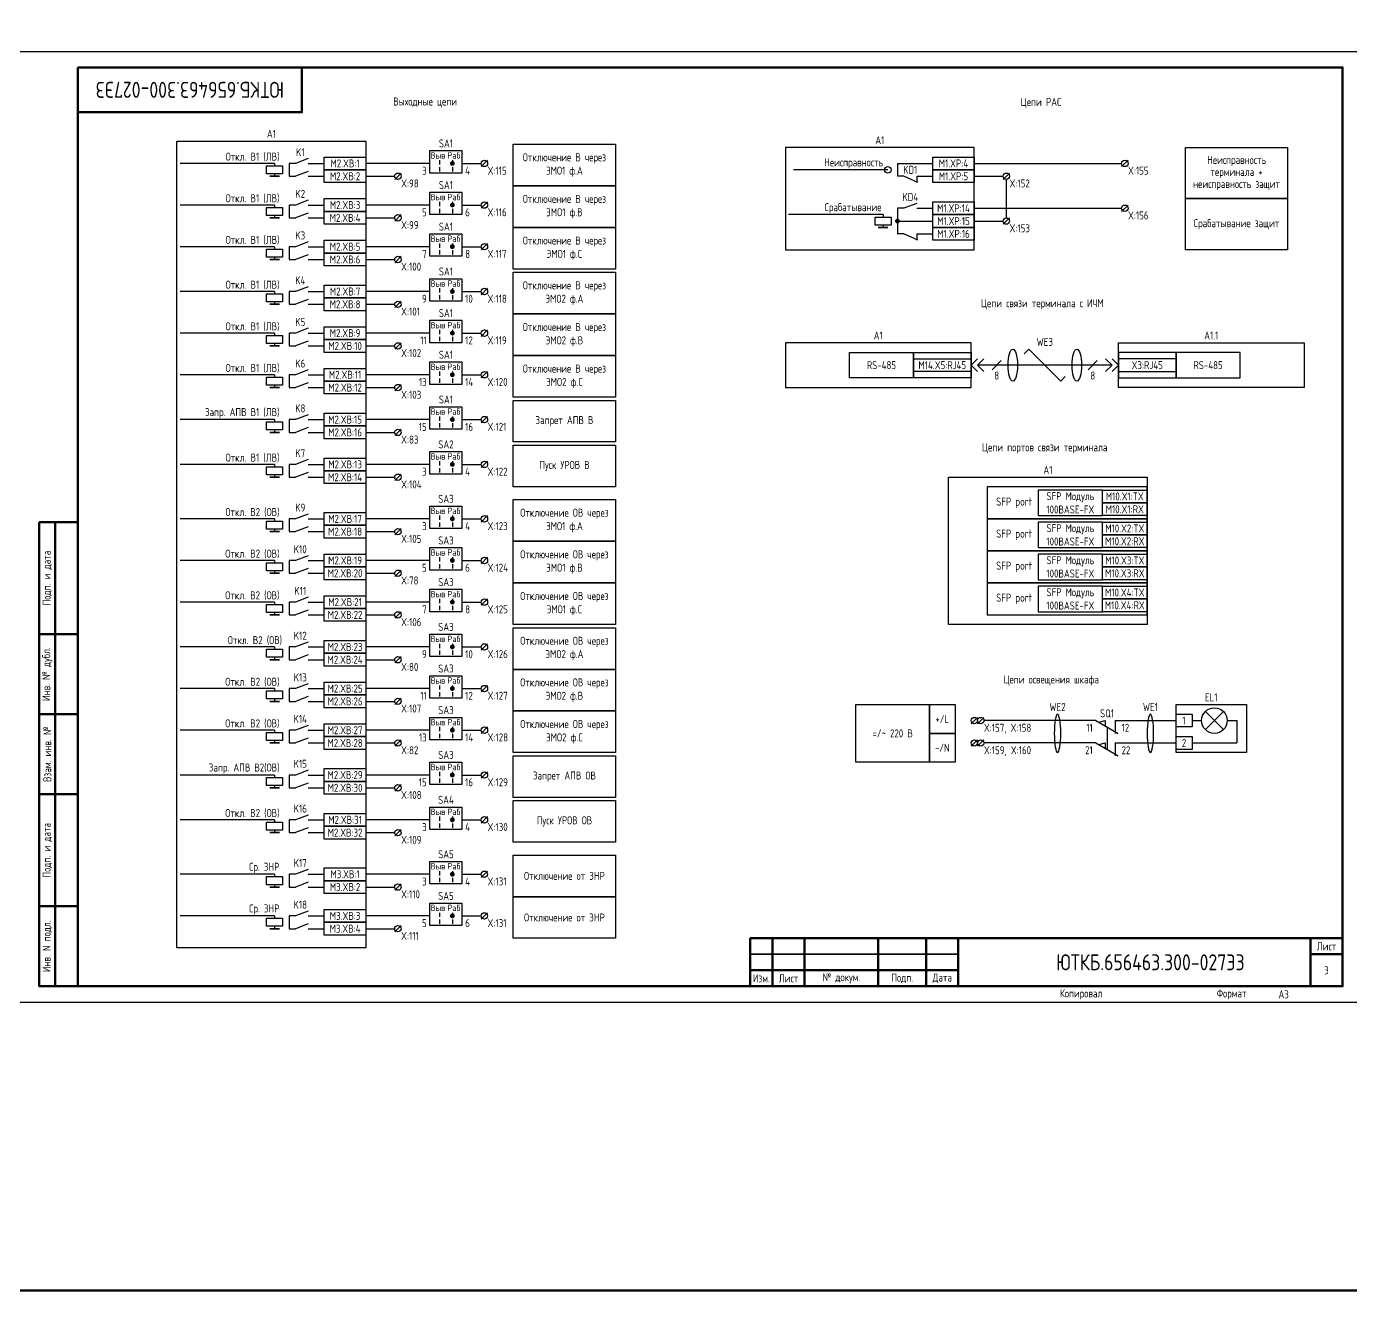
# Model space of a CAD drawing. Header units: millimetres. Extents: x -1117 to 5358, y -90 to 1610.
# Drawn here: x 844 to 1257.5, y -90 to 304.8 of the extents above; entities that cross this region are included whole.
import ezdxf

# ---------------------------------------------------------------- set-up
doc = ezdxf.new("R2010")
doc.units = ezdxf.units.MM
doc.styles.add('Gost_type_A', font='GOST_A.TTF')

# ---------------------------------------------------------------- blocks, each defined once
blk = doc.blocks.new('Штамп угловой верхний')
at = {"lineweight": 50}
blk.add_lwpolyline([(0, 0), (70, 0), (70, -14), (0, -14)], close=True, dxfattribs=at)
blk = doc.blocks.new('Формат_А3')
blk.add_lwpolyline([(-420, 297), (0, 297), (0, 0), (-420, 0)], close=True)
at = {"lineweight": 50}
blk.add_lwpolyline([(-400, 292), (-5, 292), (-5, 5), (-400, 5)], close=True, dxfattribs=at)
blk = doc.blocks.new('Штамп левый нижний')
at = {"lineweight": 50}
for points in [[(-12, 145), (-7, 145), (-7, 110), (-12, 110)], [(-7, 145), (0, 145), (0, 110), (-7, 110)], [(-12, 110), (-7, 110), (-7, 85), (-12, 85)], [(-7, 110), (0, 110), (0, 85), (-7, 85)], [(-12, 85), (-7, 85), (-7, 60), (-12, 60)], [(-7, 85), (0, 85), (0, 60), (-7, 60)], [(-12, 60), (-7, 60), (-7, 25), (-12, 25)], [(-7, 60), (0, 60), (0, 25), (-7, 25)], [(-12, 25), (-7, 25), (-7, 0), (-12, 0)], [(-7, 25), (0, 25), (0, 0), (-7, 0)]]:
    blk.add_lwpolyline(points, close=True, dxfattribs=at)
at = {"char_height": 2.5, "attachment_point": 5, "rotation": 90, "style": 'Gost_type_A'}
for s, insert, width in [('Подп. и дата', (-9.5, 127.5), 35), ('Инв. № дубл.', (-9.5, 97.5), 25), ('Взам. инв. №', (-9.5, 72.5), 25), ('Подп. и дата', (-9.5, 42.5), 35), ('Инв. N подл.', (-9.5, 12.5), 25)]:
    blk.add_mtext(s, dxfattribs=dict(at, insert=insert, width=width))
blk = doc.blocks.new('Штамп малый нижний')
at = {"lineweight": 50}
for points in [[(-185, 15), (-178, 15), (-178, 5), (-185, 5)], [(-178, 15), (-168, 15), (-168, 5), (-178, 5)], [(-168, 15), (-145, 15), (-145, 5), (-168, 5)], [(-145, 15), (-130, 15), (-130, 5), (-145, 5)], [(-130, 15), (-120, 15), (-120, 5), (-130, 5)], [(-120, 15), (-10, 15), (-10, 0), (-120, 0)], [(-10, 15), (0, 15), (0, 10), (-10, 10)], [(-10, 10), (0, 10), (0, 0), (-10, 0)], [(-185, 5), (-178, 5), (-178, 0), (-185, 0)], [(-178, 5), (-168, 5), (-168, 0), (-178, 0)], [(-168, 5), (-145, 5), (-145, 0), (-168, 0)], [(-145, 5), (-130, 5), (-130, 0), (-145, 0)], [(-130, 5), (-120, 5), (-120, 0), (-130, 0)]]:
    blk.add_lwpolyline(points, close=True, dxfattribs=at)
for points in [[(-185, 15), (-178, 15), (-178, 10), (-185, 10)], [(-178, 15), (-168, 15), (-168, 10), (-178, 10)], [(-168, 15), (-145, 15), (-145, 10), (-168, 10)], [(-145, 15), (-130, 15), (-130, 10), (-145, 10)], [(-130, 15), (-120, 15), (-120, 10), (-130, 10)], [(-185, 10), (-178, 10), (-178, 5), (-185, 5)], [(-178, 10), (-168, 10), (-168, 5), (-178, 5)], [(-168, 10), (-145, 10), (-145, 5), (-168, 5)], [(-145, 10), (-130, 10), (-130, 5), (-145, 5)], [(-130, 10), (-120, 10), (-120, 5), (-130, 5)]]:
    blk.add_lwpolyline(points, close=True)
at = {"char_height": 2.5, "style": 'Gost_type_A'}
for s, insert, width, attachment_point in [('Лист', (-5, 12.5), 10, 5), ('Изм.', (-181.5, 2.5), 7, 5), ('Лист', (-173, 2.5), 10, 5), ('№ докум.', (-156.5, 2.5), 23, 5), ('Подп.', (-137.5, 2.5), 15, 5), ('Дата', (-125, 2.5), 10, 5), ('Копировал', (-75, -2.53), 13.1202, 6), ('Формат', (-30, -2.53), 13.1202, 6)]:
    blk.add_mtext(s, dxfattribs=dict(at, insert=insert, width=width, attachment_point=attachment_point))
blk = doc.blocks.new('POINT')
at = {"const_width": 0.75}
blk.add_lwpolyline([(-0.375, 0, 1), (0.375, 0, 1)], format="xyb", close=True, dxfattribs=at)
blk = doc.blocks.new('Переключатель_положение')
for p, q in [((2, 1), (2, -0.34)), ((2, -1.14), (2, -2.49))]:
    blk.add_line(p, q)

msp = doc.modelspace()

# ---------------------------------------------------------------- linework, layer by layer
for p, q in [((921.5, 262), (892, 262)), ((921.5, 262), (921.5, 261.25)), ((970, 262), (950, 262)), ((988.01, 263), (986.01, 261)), ((1116.01, 262), (1116.01, 258)), ((1140.01, 262), (1186.01, 262)), ((1188.01, 263), (1186.01, 261)), ((921.5, 258.75), (921.5, 258)), ((950, 258), (959, 258)), ((961.01, 259), (959.01, 257)), ((1113.01, 260), (1083.51, 260)), ((1122.01, 258), (1122.01, 256)), ((1140.01, 258), (1149.01, 258)), ((1151.01, 259), (1149.01, 257)), ((1150.01, 257), (1150.01, 245)), ((921.5, 249), (892, 249)), ((921.5, 249), (921.5, 248.25)), ((970, 249), (950, 249)), ((988.01, 250), (986.01, 248)), ((1188.01, 249), (1186.01, 247)), ((921.5, 245.75), (921.5, 245)), ((950, 245), (959, 245)), ((961.01, 246), (959.01, 244)), ((1111.51, 246), (1082.01, 246)), ((1111.51, 246), (1111.51, 245.25)), ((1140.01, 248), (1186.01, 248)), ((1140.01, 244), (1149.01, 244)), ((1151.01, 245), (1149.01, 243)), ((1111.51, 242.75), (1111.51, 242)), ((1122.01, 240), (1122.01, 238)), ((921.5, 236), (892, 236)), ((921.5, 236), (921.5, 235.25)), ((970, 236), (950, 236)), ((988.01, 237), (986.01, 235)), ((921.5, 232.75), (921.5, 232)), ((950, 232), (959, 232)), ((961.01, 233), (959.01, 231)), ((921.5, 222), (892, 222)), ((921.5, 222), (921.5, 221.25)), ((970, 222), (950, 222)), ((988.01, 223), (986.01, 221)), ((921.5, 218.75), (921.5, 218)), ((950, 218), (959, 218)), ((961.01, 219), (959.01, 217)), ((921.5, 209), (892, 209)), ((921.5, 209), (921.5, 208.25)), ((970, 209), (950, 209)), ((988.01, 210), (986.01, 208)), ((921.5, 205.75), (921.5, 205)), ((950, 205), (959, 205)), ((961.01, 206), (959.01, 204)), ((1155.54, 202.53), (1157.01, 204)), ((1157.01, 204), (1167.01, 194)), ((1139.01, 199), (1141.01, 201)), ((1139.01, 199), (1141.01, 201)), ((1139.01, 199), (1141.01, 197)), ((1139.01, 199), (1141.01, 197)), ((1141.01, 199), (1143.01, 201)), ((1141.01, 199), (1143.01, 201)), ((1183.01, 199), (1141.01, 199)), ((1141.01, 199), (1143.01, 197)), ((1141.01, 199), (1143.01, 197)), ((1148.42, 200.41), (1145.59, 197.59)), ((1178.42, 200.41), (1175.59, 197.59)), ((1183.01, 199), (1181.01, 201)), ((1183.01, 199), (1181.01, 201)), ((1183.01, 199), (1181.01, 197)), ((1183.01, 199), (1181.01, 197)), ((1185.01, 199), (1183.01, 201)), ((1185.01, 199), (1183.01, 201)), ((1185.01, 199), (1183.01, 197)), ((1185.01, 199), (1183.01, 197)), ((921.5, 196), (892, 196)), ((921.5, 196), (921.5, 195.25)), ((970, 196), (950, 196)), ((988.01, 197), (986.01, 195)), ((1167.01, 194), (1168.42, 195.41)), ((921.5, 192.75), (921.5, 192)), ((950, 192), (959, 192)), ((961.01, 193), (959.01, 191)), ((921.5, 182), (892, 182)), ((921.5, 182), (921.5, 181.25)), ((988.01, 183), (986.01, 181)), ((921.5, 178.75), (921.5, 178)), ((961.01, 179), (959.01, 177)), ((921.5, 168), (892, 168)), ((921.5, 168), (921.5, 167.25)), ((970, 168), (950, 168)), ((988.01, 169), (986.01, 167)), ((921.5, 164.75), (921.5, 164)), ((950, 164), (959, 164)), ((961.01, 165), (959.01, 163)), ((921.5, 151), (892, 151)), ((921.5, 151), (921.5, 150.25)), ((970, 151), (950, 151)), ((988.01, 152), (986.01, 150)), ((921.5, 147.75), (921.5, 147)), ((950, 147), (959, 147)), ((961.01, 148), (959.01, 146)), ((921.5, 138), (892, 138)), ((921.5, 138), (921.5, 137.25)), ((970, 138), (950, 138)), ((988.01, 139), (986.01, 137)), ((921.5, 134.75), (921.5, 134)), ((950, 134), (959, 134)), ((961.01, 135), (959.01, 133)), ((921.5, 125), (892, 125)), ((921.5, 125), (921.5, 124.25)), ((970, 125), (950, 125)), ((988.01, 126), (986.01, 124)), ((921.5, 121.75), (921.5, 121)), ((950, 121), (959, 121)), ((961.01, 122), (959.01, 120)), ((988.01, 112), (986.01, 110)), ((921.5, 111), (892, 111)), ((921.5, 111), (921.5, 110.25)), ((921.5, 107.75), (921.5, 107)), ((970, 111), (950, 111)), ((961.01, 108), (959.01, 106)), ((950, 107), (959, 107)), ((921.5, 98), (892, 98)), ((921.5, 98), (921.5, 97.25)), ((970, 98), (950, 98)), ((988.01, 99), (986.01, 97)), ((921.5, 94.75), (921.5, 94)), ((950, 94), (959, 94)), ((961.01, 95), (959.01, 93)), ((1141.01, 89), (1139.01, 87)), ((1143.01, 89), (1141.01, 87)), ((1178, 88), (1143.01, 88)), ((1178, 88), (1184.92, 84)), ((1178.87, 87.5), (1180.87, 88)), ((1180.87, 88), (1180.87, 86.34)), ((1184, 88), (1184, 84)), ((1184, 88), (1203, 88)), ((1208, 88), (1211, 88)), ((1212.17, 90.83), (1217.83, 85.17)), ((1217.83, 90.83), (1212.17, 85.17)), ((1219, 88), (1222, 88)), ((1222, 88), (1222, 81)), ((921.5, 85), (892, 85)), ((921.5, 85), (921.5, 84.25)), ((970, 85), (950, 85)), ((988.01, 86), (986.01, 84)), ((921.5, 81.75), (921.5, 81)), ((950, 81), (959, 81)), ((961.01, 82), (959.01, 80)), ((1141.01, 82), (1139.01, 80)), ((1143.01, 82), (1141.01, 80)), ((1178, 81), (1143.01, 81)), ((1178, 81), (1184.92, 77)), ((1178.87, 80.5), (1180.87, 81)), ((1180.87, 81), (1180.87, 79.34)), ((1184, 81), (1184, 77)), ((1184, 81), (1203, 81)), ((1208, 81), (1222, 81)), ((921.5, 71), (892, 71)), ((921.5, 71), (921.5, 70.25)), ((970, 71), (950, 71)), ((988.01, 72), (986.01, 70)), ((921.5, 67.75), (921.5, 67)), ((950, 67), (959, 67)), ((961.01, 68), (959.01, 66)), ((988.01, 58), (986.01, 56)), ((921.5, 57), (892, 57)), ((921.5, 57), (921.5, 56.25)), ((970, 57), (950, 57)), ((961.01, 54), (959.01, 52)), ((921.5, 53.75), (921.5, 53)), ((950, 53), (959, 53)), ((921.5, 40), (892, 40)), ((921.5, 40), (921.5, 39.25)), ((970, 40), (950, 40)), ((988, 41), (986, 39)), ((921.5, 36.75), (921.5, 36)), ((950, 36), (959, 36)), ((961, 37), (959, 35)), ((921.5, 27), (892, 27)), ((921.5, 27), (921.5, 26.25)), ((970, 27), (950, 27)), ((988, 28), (986, 26)), ((921.5, 23.75), (921.5, 23)), ((950, 23), (959, 23)), ((961, 24), (959, 22))]:
    msp.add_line(p, q)
at = {"ltscale": 1.08}
for p, q in [((928, 262), (926, 262)), ((926, 262), (926, 258)), ((932, 262), (937, 262)), ((1116.01, 262), (1127.01, 262)), ((926, 258), (928, 258)), ((932, 258), (937, 258)), ((1118.01, 258), (1116.01, 258)), ((1122.01, 258), (1127.01, 258)), ((928, 249), (926, 249)), ((926, 249), (926, 245)), ((932, 249), (937, 249)), ((926, 245), (928, 245)), ((932, 245), (937, 245)), ((1118.01, 248), (1116.01, 248)), ((1116.01, 248), (1116.01, 240)), ((1116.01, 244), (1127.01, 244)), ((1122.01, 248), (1127.01, 248)), ((1118.01, 240), (1116.01, 240)), ((1122.01, 240), (1127.01, 240)), ((928, 236), (926, 236)), ((926, 236), (926, 232)), ((932, 236), (937, 236)), ((926, 232), (928, 232)), ((932, 232), (937, 232)), ((928, 222), (926, 222)), ((926, 222), (926, 218)), ((932, 222), (937, 222)), ((926, 218), (928, 218)), ((932, 218), (937, 218)), ((928, 209), (926, 209)), ((926, 209), (926, 205)), ((932, 209), (937, 209)), ((926, 205), (928, 205)), ((932, 205), (937, 205)), ((928, 196), (926, 196)), ((926, 196), (926, 192)), ((932, 196), (937, 196)), ((926, 192), (928, 192)), ((932, 192), (937, 192)), ((928, 182), (926, 182)), ((926, 182), (926, 178)), ((932, 182), (937, 182)), ((926, 178), (928, 178)), ((932, 178), (937, 178)), ((928, 168), (926, 168)), ((926, 168), (926, 164)), ((932, 168), (937, 168)), ((926, 164), (928, 164)), ((932, 164), (937, 164)), ((928, 151), (926, 151)), ((926, 151), (926, 147)), ((932, 151), (937, 151)), ((926, 147), (928, 147)), ((932, 147), (937, 147)), ((928, 138), (926, 138)), ((926, 138), (926, 134)), ((932, 138), (937, 138)), ((926, 134), (928, 134)), ((932, 134), (937, 134)), ((928, 125), (926, 125)), ((926, 125), (926, 121)), ((932, 125), (937, 125)), ((926, 121), (928, 121)), ((932, 121), (937, 121)), ((928, 111), (926, 111)), ((926, 111), (926, 107)), ((932, 111), (937, 111)), ((926, 107), (928, 107)), ((932, 107), (937, 107)), ((928, 98), (926, 98)), ((926, 98), (926, 94)), ((932, 98), (937, 98)), ((926, 94), (928, 94)), ((932, 94), (937, 94)), ((928, 85), (926, 85)), ((926, 85), (926, 81)), ((932, 85), (937, 85)), ((926, 81), (928, 81)), ((932, 81), (937, 81)), ((928, 71), (926, 71)), ((926, 71), (926, 67)), ((932, 71), (937, 71)), ((926, 67), (928, 67)), ((932, 67), (937, 67)), ((928, 57), (926, 57)), ((926, 57), (926, 53)), ((932, 57), (937, 57)), ((926, 53), (928, 53)), ((932, 53), (937, 53)), ((928, 40), (926, 40)), ((926, 40), (926, 36)), ((932, 40), (937, 40)), ((926, 36), (928, 36)), ((932, 36), (937, 36)), ((928, 27), (926, 27)), ((926, 27), (926, 23)), ((932, 27), (937, 27)), ((926, 23), (928, 23)), ((932, 23), (937, 23))]:
    msp.add_line(p, q, dxfattribs=at)
at = {"ltscale": 4.32}
for p, q in [((932, 263.5), (928, 262)), ((932, 259.5), (928, 258)), ((1122.4, 256), (1118.01, 258)), ((932, 250.5), (928, 249)), ((1122.01, 249.5), (1118.01, 248)), ((932, 246.5), (928, 245)), ((1122.4, 238), (1118.01, 240)), ((932, 237.5), (928, 236)), ((932, 233.5), (928, 232)), ((932, 223.5), (928, 222)), ((932, 219.5), (928, 218)), ((932, 210.5), (928, 209)), ((932, 206.5), (928, 205)), ((932, 197.5), (928, 196)), ((932, 193.5), (928, 192)), ((932, 183.5), (928, 182)), ((932, 179.5), (928, 178)), ((932, 169.5), (928, 168)), ((932, 165.5), (928, 164)), ((932, 152.5), (928, 151)), ((932, 148.5), (928, 147)), ((932, 139.5), (928, 138)), ((932, 135.5), (928, 134)), ((932, 126.5), (928, 125)), ((932, 122.5), (928, 121)), ((932, 112.5), (928, 111)), ((932, 108.5), (928, 107)), ((932, 99.5), (928, 98)), ((932, 95.5), (928, 94)), ((932, 86.5), (928, 85)), ((932, 82.5), (928, 81)), ((932, 72.5), (928, 71)), ((932, 68.5), (928, 67)), ((932, 58.5), (928, 57)), ((932, 54.5), (928, 53)), ((932, 41.5), (928, 40)), ((932, 37.5), (928, 36)), ((932, 28.5), (928, 27)), ((932, 24.5), (928, 23))]:
    msp.add_line(p, q, dxfattribs=at)
at = {"ltscale": 4}
for p, q in [((980, 262), (986.01, 262)), ((980, 249), (986.01, 249)), ((980, 236), (986.01, 236)), ((980, 222), (986.01, 222)), ((980, 209), (986.01, 209)), ((980, 196), (986.01, 196)), ((980, 168), (986.01, 168)), ((980, 151), (986.01, 151)), ((980, 138), (986.01, 138)), ((980, 125), (986.01, 125)), ((980, 111), (986.01, 111)), ((980, 98), (986.01, 98)), ((980, 85), (986.01, 85)), ((980, 71), (986.01, 71)), ((980, 57), (986.01, 57)), ((980, 40), (986, 40)), ((980, 27), (986, 27))]:
    msp.add_line(p, q, dxfattribs=at)
at = {"color": 6}
for p, q in [((970, 182), (950, 182)), ((950, 178), (959, 178))]:
    msp.add_line(p, q, dxfattribs=at)
at = {"color": 6, "ltscale": 4}
msp.add_line((980, 182), (986.01, 182), dxfattribs=at)
at = {"ltscale": 0.5}
msp.add_line((1181.46, 86), (1181.46, 79), dxfattribs=at)
at = {"color": 6, "lineweight": 53}
msp.add_lwpolyline([(-1117.42, 1610), (5358, 1610), (5358, -90), (-1117.42, -90)], close=True, dxfattribs=at)
for points in [[(891, 269), (950, 269), (950, 17), (891, 17)], [(970, 266), (980, 266), (980, 259), (970, 259)], [(996, 268), (1028, 268), (1028, 255), (996, 255)], [(1081.01, 235), (1140.01, 235), (1140.01, 267), (1081.01, 267)], [(1237.84, 251), (1206, 251), (1206, 267), (1237.84, 267)], [(924, 261.25), (924, 258.75), (919, 258.75), (919, 261.25)], [(937, 264), (950, 264), (950, 260), (937, 260)], [(1127.01, 264), (1140.01, 264), (1140.01, 260), (1127.01, 260)], [(923, 258), (920, 258)], [(937, 260), (950, 260), (950, 256), (937, 256)], [(1127.01, 260), (1140.01, 260), (1140.01, 256), (1127.01, 256)], [(970, 253), (980, 253), (980, 246), (970, 246)], [(996, 255), (1028, 255), (1028, 242), (996, 242)], [(924, 248.25), (924, 245.75), (919, 245.75), (919, 248.25)], [(937, 251), (950, 251), (950, 247), (937, 247)], [(1127.01, 250), (1140.01, 250), (1140.01, 246), (1127.01, 246)], [(1237.84, 235), (1206, 235), (1206, 251), (1237.84, 251)], [(923, 245), (920, 245)], [(937, 247), (950, 247), (950, 243), (937, 243)], [(1114.01, 245.25), (1114.01, 242.75), (1109.01, 242.75), (1109.01, 245.25)], [(1127.01, 246), (1140.01, 246), (1140.01, 242), (1127.01, 242)], [(970, 240), (980, 240), (980, 233), (970, 233)], [(996, 242), (1028, 242), (1028, 229), (996, 229)], [(1113.01, 242), (1110.01, 242)], [(1127.01, 242), (1140.01, 242), (1140.01, 238), (1127.01, 238)], [(937, 238), (950, 238), (950, 234), (937, 234)], [(924, 235.25), (924, 232.75), (919, 232.75), (919, 235.25)], [(923, 232), (920, 232)], [(937, 234), (950, 234), (950, 230), (937, 230)], [(996, 228), (1028, 228), (1028, 215), (996, 215)], [(937, 224), (950, 224), (950, 220), (937, 220)], [(970, 226), (980, 226), (980, 219), (970, 219)], [(924, 221.25), (924, 218.75), (919, 218.75), (919, 221.25)], [(937, 220), (950, 220), (950, 216), (937, 216)], [(923, 218), (920, 218)], [(937, 211), (950, 211), (950, 207), (937, 207)], [(970, 213), (980, 213), (980, 206), (970, 206)], [(996, 215), (1028, 215), (1028, 202), (996, 202)], [(924, 208.25), (924, 205.75), (919, 205.75), (919, 208.25)], [(937, 207), (950, 207), (950, 203), (937, 203)], [(923, 205), (920, 205)], [(1081.01, 192), (1139.01, 192), (1139.01, 206), (1081.01, 206)], [(1101.01, 203), (1121.01, 203), (1121.01, 195), (1101.01, 195)], [(1121.01, 203), (1139.01, 203), (1139.01, 195), (1121.01, 195)], [(1243.01, 192), (1185.01, 192), (1185.01, 206), (1243.01, 206)], [(1203.01, 203), (1185.01, 203), (1185.01, 195), (1203.01, 195)], [(1223.01, 203), (1203.01, 203), (1203.01, 195), (1223.01, 195)], [(970, 200), (980, 200), (980, 193), (970, 193)], [(996, 202), (1028, 202), (1028, 189), (996, 189)], [(1121.01, 201), (1139.01, 201), (1139.01, 197), (1121.01, 197)], [(1203.01, 201), (1185.01, 201), (1185.01, 197), (1203.01, 197)], [(924, 195.25), (924, 192.75), (919, 192.75), (919, 195.25)], [(937, 198), (950, 198), (950, 194), (937, 194)], [(923, 192), (920, 192)], [(937, 194), (950, 194), (950, 190), (937, 190)], [(937, 184), (950, 184), (950, 180), (937, 180)], [(924, 181.25), (924, 178.75), (919, 178.75), (919, 181.25)], [(923, 178), (920, 178)], [(937, 180), (950, 180), (950, 176), (937, 176)], [(996, 174), (1028, 174), (1028, 161), (996, 161)], [(937, 170), (950, 170), (950, 166), (937, 166)], [(970, 172), (980, 172), (980, 165), (970, 165)], [(924, 167.25), (924, 164.75), (919, 164.75), (919, 167.25)], [(937, 166), (950, 166), (950, 162), (937, 162)], [(923, 164), (920, 164)], [(1132, 164), (1194, 164), (1194, 118), (1132, 118)], [(1194, 161), (1144, 161), (1144, 151), (1194, 151)], [(1180, 160), (1194, 160), (1194, 156), (1180, 156)], [(937, 153), (950, 153), (950, 149), (937, 149)], [(970, 155), (980, 155), (980, 148), (970, 148)], [(996, 157), (1028, 157), (1028, 144), (996, 144)], [(1180, 156), (1194, 156), (1194, 152), (1180, 152)], [(924, 150.25), (924, 147.75), (919, 147.75), (919, 150.25)], [(937, 149), (950, 149), (950, 145), (937, 145)], [(1194, 151), (1144, 151), (1144, 141), (1194, 141)], [(1180, 150), (1194, 150), (1194, 146), (1180, 146)], [(923, 147), (920, 147)], [(1180, 146), (1194, 146), (1194, 142), (1180, 142)], [(970, 142), (980, 142), (980, 135), (970, 135)], [(996, 144), (1028, 144), (1028, 131), (996, 131)], [(1194, 141), (1144, 141), (1144, 131), (1194, 131)], [(924, 137.25), (924, 134.75), (919, 134.75), (919, 137.25)], [(937, 140), (950, 140), (950, 136), (937, 136)], [(1180, 140), (1194, 140), (1194, 136), (1180, 136)], [(923, 134), (920, 134)], [(937, 136), (950, 136), (950, 132), (937, 132)], [(1180, 136), (1194, 136), (1194, 132), (1180, 132)], [(970, 129), (980, 129), (980, 122), (970, 122)], [(996, 131), (1028, 131), (1028, 118), (996, 118)], [(1194, 131), (1144, 131), (1144, 121), (1194, 121)], [(1180, 130), (1194, 130), (1194, 126), (1180, 126)], [(924, 124.25), (924, 121.75), (919, 121.75), (919, 124.25)], [(937, 127), (950, 127), (950, 123), (937, 123)], [(1180, 126), (1194, 126), (1194, 122), (1180, 122)], [(923, 121), (920, 121)], [(937, 123), (950, 123), (950, 119), (937, 119)], [(996, 117), (1028, 117), (1028, 104), (996, 104)], [(937, 113), (950, 113), (950, 109), (937, 109)], [(970, 115), (980, 115), (980, 108), (970, 108)], [(924, 110.25), (924, 107.75), (919, 107.75), (919, 110.25)], [(937, 109), (950, 109), (950, 105), (937, 105)], [(923, 107), (920, 107)], [(996, 104), (1028, 104), (1028, 91), (996, 91)], [(937, 100), (950, 100), (950, 96), (937, 96)], [(970, 102), (980, 102), (980, 95), (970, 95)], [(924, 97.25), (924, 94.75), (919, 94.75), (919, 97.25)], [(937, 96), (950, 96), (950, 92), (937, 92)], [(923, 94), (920, 94)], [(996, 91), (1028, 91), (1028, 78), (996, 78)], [(1126, 75), (1103, 75), (1103, 93), (1126, 93)], [(1134, 84), (1126, 84), (1126, 93), (1134, 93)], [(1203, 93), (1225, 93), (1225, 78), (1203, 78)], [(937, 87), (950, 87), (950, 83), (937, 83)], [(970, 89), (980, 89), (980, 82), (970, 82)], [(1203, 90), (1208, 90), (1208, 86), (1203, 86)], [(924, 84.25), (924, 81.75), (919, 81.75), (919, 84.25)], [(937, 83), (950, 83), (950, 79), (937, 79)], [(1134, 75), (1126, 75), (1126, 84), (1134, 84)], [(1203, 83), (1208, 83), (1208, 79), (1203, 79)], [(923, 81), (920, 81)], [(970, 75), (980, 75), (980, 68), (970, 68)], [(996, 77), (1028, 77), (1028, 64), (996, 64)], [(937, 73), (950, 73), (950, 69), (937, 69)], [(924, 70.25), (924, 67.75), (919, 67.75), (919, 70.25)], [(923, 67), (920, 67)], [(937, 69), (950, 69), (950, 65), (937, 65)], [(996, 63), (1028, 63), (1028, 50), (996, 50)], [(937, 59), (950, 59), (950, 55), (937, 55)], [(970, 61), (980, 61), (980, 54), (970, 54)], [(924, 56.25), (924, 53.75), (919, 53.75), (919, 56.25)], [(937, 55), (950, 55), (950, 51), (937, 51)], [(923, 53), (920, 53)], [(996, 46), (1028, 46), (1028, 33), (996, 33)], [(937, 42), (950, 42), (950, 38), (937, 38)], [(970, 44), (980, 44), (980, 37), (970, 37)], [(924, 39.25), (924, 36.75), (919, 36.75), (919, 39.25)], [(937, 38), (950, 38), (950, 34), (937, 34)], [(923, 36), (920, 36)], [(937, 29), (950, 29), (950, 25), (937, 25)], [(970, 31), (980, 31), (980, 24), (970, 24)], [(996, 33), (1028, 33), (1028, 20), (996, 20)], [(924, 26.25), (924, 23.75), (919, 23.75), (919, 26.25)], [(937, 25), (950, 25), (950, 21), (937, 21)], [(923, 23), (920, 23)]]:
    msp.add_lwpolyline(points, close=True)
at = {"color": 6}
for points in [[(996, 188), (1028, 188), (1028, 175), (996, 175)], [(970, 186), (980, 186), (980, 179), (970, 179)]]:
    msp.add_lwpolyline(points, close=True, dxfattribs=at)
at = {"linetype": 'Continuous', "lineweight": 25, "ltscale": 4}
for points in [[(1160, 152), (1180, 152), (1180, 160), (1160, 160)], [(1160, 142), (1180, 142), (1180, 150), (1160, 150)], [(1160, 132), (1180, 132), (1180, 140), (1160, 140)], [(1160, 122), (1180, 122), (1180, 130), (1160, 130)]]:
    msp.add_lwpolyline(points, close=True, dxfattribs=at)
for centre, radius in [((987.01, 262), 1), ((1113.01, 260), 1), ((1187.01, 262), 1), ((960.01, 258), 1), ((1150.01, 258), 1), ((987.01, 249), 1), ((1187.01, 248), 1), ((960.01, 245), 1), ((1150.01, 244), 1), ((987.01, 236), 1), ((960.01, 232), 1), ((987.01, 222), 1), ((960.01, 218), 1), ((987.01, 209), 1), ((960.01, 205), 1), ((987.01, 196), 1), ((960.01, 192), 1), ((987.01, 182), 1), ((960.01, 178), 1), ((987.01, 168), 1), ((960.01, 164), 1), ((987.01, 151), 1), ((960.01, 147), 1), ((987.01, 138), 1), ((960.01, 134), 1), ((987.01, 125), 1), ((960.01, 121), 1), ((987.01, 111), 1), ((960.01, 107), 1), ((987.01, 98), 1), ((960.01, 94), 1), ((1215, 88), 4), ((1140.01, 88), 1), ((1142.01, 88), 1), ((987.01, 85), 1), ((960.01, 81), 1), ((1140.01, 81), 1), ((1142.01, 81), 1), ((987.01, 71), 1), ((960.01, 67), 1), ((987.01, 57), 1), ((960.01, 53), 1), ((987, 40), 1), ((960, 36), 1), ((987, 27), 1), ((960, 23), 1)]:
    msp.add_circle(centre, radius)
for centre in [(1152.01, 199), (1172.01, 199)]:
    msp.add_ellipse(centre, major_axis=(0, -5), ratio=0.293778)
at = {"extrusion": (0, 0, -1)}
for centre in [(1166, 84), (1195, 84)]:
    msp.add_ellipse(centre, major_axis=(0, -6), ratio=0.166667, dxfattribs=at)

# ---------------------------------------------------------------- block references
at = {"color": 1}
for name, p in [('Формат_А3', (1260, 0)), ('Штамп левый нижний', (860, 5)), ('Штамп малый нижний', (1255, 5))]:
    msp.add_blockref(name, p, dxfattribs=at)
for name, p in [('Штамп угловой верхний', (860, 292)), ('Переключатель_положение', (971, 262)), ('POINT', (977, 262)), ('Переключатель_положение', (975, 262)), ('Переключатель_положение', (971, 249)), ('POINT', (977, 249)), ('Переключатель_положение', (975, 249)), ('POINT', (1116.01, 244)), ('Переключатель_положение', (971, 236)), ('POINT', (977, 236)), ('Переключатель_положение', (975, 236)), ('Переключатель_положение', (971, 222)), ('POINT', (977, 222)), ('Переключатель_положение', (975, 222)), ('Переключатель_положение', (971, 209)), ('POINT', (977, 209)), ('Переключатель_положение', (975, 209)), ('Переключатель_положение', (971, 196)), ('POINT', (977, 196)), ('Переключатель_положение', (975, 196)), ('Переключатель_положение', (971, 168)), ('POINT', (977, 168)), ('Переключатель_положение', (975, 168)), ('Переключатель_положение', (971, 151)), ('POINT', (977, 151)), ('Переключатель_положение', (975, 151)), ('Переключатель_положение', (971, 138)), ('POINT', (977, 138)), ('Переключатель_положение', (975, 138)), ('Переключатель_положение', (971, 125)), ('POINT', (977, 125)), ('Переключатель_положение', (975, 125)), ('Переключатель_положение', (971, 111)), ('POINT', (977, 111)), ('Переключатель_положение', (975, 111)), ('Переключатель_положение', (971, 98)), ('POINT', (977, 98)), ('Переключатель_положение', (975, 98)), ('Переключатель_положение', (971, 85)), ('POINT', (977, 85)), ('Переключатель_положение', (975, 85)), ('Переключатель_положение', (971, 71)), ('POINT', (977, 71)), ('Переключатель_положение', (975, 71)), ('Переключатель_положение', (971, 57)), ('Переключатель_положение', (975, 57)), ('POINT', (977, 57)), ('Переключатель_положение', (971, 40)), ('POINT', (977, 40)), ('Переключатель_положение', (975, 40)), ('Переключатель_положение', (971, 27)), ('POINT', (977, 27)), ('Переключатель_положение', (975, 27))]:
    msp.add_blockref(name, p)
at = {"color": 6}
for name, p in [('Переключатель_положение', (971, 182)), ('POINT', (977, 182)), ('Переключатель_положение', (975, 182))]:
    msp.add_blockref(name, p, dxfattribs=at)

# ---------------------------------------------------------------- texts
at = {"insert": (895, 285), "char_height": 5, "width": 70, "attachment_point": 5, "rotation": 180, "style": 'Gost_type_A'}
msp.add_mtext('ЮТКБ.656463.300-027Э3', dxfattribs=at)
at = {"char_height": 2.5, "style": 'Gost_type_A'}
for s, insert, width, attachment_point, line_spacing_factor in [('Выходные цепи', (968.5, 281), 197, 5, 0.9), ('Цепи РАС', (1160.85, 280.86), 191.9988, 5, 0.9), ('A1', (920.5, 270), 59, 8, 0.9), ('A1', (1110.51, 268), 59, 8, 0.9), ('X:115', (988.01, 261), 8, 1, 0.9), ('Неисправность', (1111.51, 262), 37, 6, 0.8), ('X:155', (1188.01, 261), 8, 1, 0.9), ('Неисправность терминала + неисправность защит', (1221.92, 259), 31.838, 5, 0.9), ('X:98', (961.01, 257), 8, 1, 0.9), ('X:152', (1151.01, 257), 8, 1, 0.9), ('X:99', (961.01, 244), 8, 1, 0.9), ('X:116', (988.01, 248), 8, 1, 0.9), ('X:156', (1188.01, 247), 8, 1, 0.9), ('Срабатывание защит', (1221.92, 243), 31.838, 5, 0.9), ('X:153', (1151.01, 243), 8, 1, 0.9), ('X:117', (988.01, 235), 8, 1, 0.9), ('X:100', (961.01, 231), 8, 1, 0.9), ('X:118', (988.01, 221), 8, 1, 0.9), ('Цепи связи терминала с ИЧМ', (1161.26, 218), 197.5, 5, 0.9), ('X:101', (961.01, 217), 8, 1, 0.9), ('X:119', (988.01, 208), 8, 1, 0.9), ('A1', (1110.01, 207), 58.0002, 8, 0.9), ('A1.1', (1214.01, 207), 58.0002, 8, 0.9), ('X:102', (961.01, 204), 8, 1, 0.9), ('X:120', (988.01, 195), 8, 1, 0.9), ('X:103', (961.01, 191), 8, 1, 0.9), ('X:121', (988.01, 181), 8, 1, 0.9), ('X:83', (961.01, 177), 8, 1, 0.9), ('Цепи портов связи терминала', (1162, 173), 197.5, 5, 0.9), ('X:122', (988.01, 167), 8, 1, 0.9), ('A1', (1163, 165), 62, 8, 0.9), ('X:104', (961.01, 163), 8, 1, 0.9), ('X:123', (988.01, 150), 8, 1, 0.9), ('X:105', (961.01, 146), 8, 1, 0.9), ('X:124', (988.01, 137), 8, 1, 0.9), ('X:78', (961.01, 133), 8, 1, 0.9), ('X:106', (961.01, 120), 8, 1, 0.9), ('X:125', (988.01, 124), 8, 1, 0.9), ('X:126', (988.01, 110), 8, 1, 0.9), ('X:80', (961.01, 106), 8, 1, 0.9), ('Цепи освещения шкафа', (1164, 100.5), 122, 5, 0.9), ('X:127', (988.01, 97), 8, 1, 0.9), ('EL1', (1214, 94), 21.9942, 8, 0.9), ('X:107', (961.01, 93), 8, 1, 0.9), ('+/L', (1130, 88.5), 8, 5, 0.9), ('X:157, X:158', (1143.01, 87), 17.9949, 1, 0.9), ('X:128', (988.01, 84), 8, 1, 0.9), ('=/~ 220 В', (1114.5, 84), 23, 5, 0.9), ('X:82', (961.01, 80), 8, 1, 0.9), ('-/N', (1130, 79.5), 8, 5, 0.9), ('X:159, X:160', (1143.01, 80), 17.9949, 1, 0.9), ('X:129', (988.01, 70), 8, 1, 0.9), ('X:108', (961.01, 66), 8, 1, 0.9), ('X:130', (988.01, 56), 8, 1, 0.9), ('X:109', (961.01, 52), 8, 1, 0.9), ('X:131', (988, 39), 8, 1, 0.9), ('X:110', (961, 35), 8, 1, 0.9), ('X:131', (988, 26), 8, 1, 0.9), ('X:111', (961, 22), 8, 1, 0.9)]:
    msp.add_mtext(s, dxfattribs=dict(at, insert=insert, width=width, attachment_point=attachment_point, line_spacing_factor=line_spacing_factor))
at = {"style": 'Gost_type_A'}
for s, insert, char_height, width, attachment_point in [('SA1', (975, 267), 2.5, 10, 8), ('Откл. B1 (ЛВ) ', (923, 264), 2.5, 31.0015, 6), ('K1', (929.5, 265.5), 2.5, 5, 5), ('Выв', (972.5, 264.5), 2, 5, 5), ('Раб', (977.5, 264.5), 2, 5, 5), ('Отключение В через ЭМО1 ф.А ', (1012, 261.5), 2.5, 31.9988, 5), ('M2.XВ:1', (943.5, 262), 2.5, 13, 5), ('3', (969, 260.98), 2.5, 5, 3), ('4', (981, 260.98), 2.5, 5, 1), ('KD1', (1120.01, 260), 2.5, 8, 5), ('M1.XP:4', (1133.51, 262), 2.5, 13, 5), ('M2.XВ:2', (943.5, 258), 2.5, 13, 5), ('SA1', (975, 254), 2.5, 10, 8), ('M1.XP:5', (1133.51, 258), 2.5, 13, 5), ('Откл. B1 (ЛВ) ', (923, 251), 2.5, 31.0015, 6), ('K2', (929.5, 252.5), 2.5, 5, 5), ('Выв', (972.5, 251.5), 2, 5, 5), ('Раб', (977.5, 251.5), 2, 5, 5), ('KD4', (1120.01, 251.5), 2.5, 8, 5), ('M2.XВ:3', (943.5, 249), 2.5, 13, 5), ('Отключение В через ЭМО1 ф.B', (1012, 248.5), 2.5, 31.9988, 5), ('M1.XP:14', (1133.51, 248), 2.5, 13, 5), ('M2.XВ:4', (943.5, 245), 2.5, 13, 5), ('5', (969, 247.98), 2.5, 5, 3), ('6', (981, 247.98), 2.5, 5, 1), ('M1.XP:15', (1133.51, 244), 2.5, 13, 5), ('K3', (929.5, 239.5), 2.5, 5, 5), ('SA1', (975, 241), 2.5, 10, 8), ('M1.XP:16', (1133.51, 240), 2.5, 13, 5), ('Откл. B1 (ЛВ) ', (923, 238), 2.5, 32, 6), ('M2.XВ:5', (943.5, 236), 2.5, 13, 5), ('Выв', (972.5, 238.5), 2, 5, 5), ('Раб', (977.5, 238.5), 2, 5, 5), ('Отключение В через ЭМО1 ф.C', (1012, 235.5), 2.5, 31.9988, 5), ('M2.XВ:6', (943.5, 232), 2.5, 13, 5), ('7', (969, 234.98), 2.5, 5, 3), ('8', (981, 234.98), 2.5, 5, 1), ('SA1', (975, 227), 2.5, 10, 8), ('Откл. B1 (ЛВ) ', (923, 224), 2.5, 31.0015, 6), ('K4', (929.5, 225.5), 2.5, 5, 5), ('Выв', (972.5, 224.5), 2, 5, 5), ('Раб', (977.5, 224.5), 2, 5, 5), ('Отключение В через ЭМО2 ф.А ', (1012, 221.5), 2.5, 31.9988, 5), ('M2.XВ:8', (943.5, 218), 2.5, 13, 5), ('M2.XВ:7', (943.5, 222), 2.5, 13, 5), ('9', (969, 220.98), 2.5, 5, 3), ('10', (981, 220.98), 2.5, 5, 1), ('SA1', (975, 214), 2.5, 10, 8), ('Откл. B1 (ЛВ) ', (923, 211), 2.5, 31.0015, 6), ('K5', (929.5, 212.5), 2.5, 5, 5), ('Выв', (972.5, 211.5), 2, 5, 5), ('Раб', (977.5, 211.5), 2, 5, 5), ('Отключение В через ЭМО2 ф.B', (1012, 208.5), 2.5, 31.9988, 5), ('M2.XВ:9', (943.5, 209), 2.5, 13, 5), ('11', (969, 207.98), 2.5, 5, 3), ('12', (981, 207.98), 2.5, 5, 1), ('WE3', (1162.01, 205), 2.5, 20, 8), ('M2.XВ:10', (943.5, 205), 2.5, 13, 5), ('SA1', (975, 201), 2.5, 10, 8), ('Откл. B1 (ЛВ) ', (923, 198), 2.5, 31.0015, 6), ('K6', (929.5, 199.5), 2.5, 5, 5), ('Выв', (972.5, 198.5), 2, 5, 5), ('Раб', (977.5, 198.5), 2, 5, 5), ('Отключение В через ЭМО2 ф.C', (1012, 195.5), 2.5, 31.9988, 5), ('RS-485', (1111.01, 199), 2.5, 19.9998, 5), ('M14.X5:RJ45', (1130.01, 199), 2.5, 18.0002, 5), ('X3:RJ45', (1194.01, 199), 2.5, 18.0002, 5), ('RS-485', (1213.01, 199), 2.5, 19.9998, 5), ('M2.XВ:11', (943.5, 196), 2.5, 13, 5), ('13', (969, 194.98), 2.5, 5, 3), ('14', (981, 194.98), 2.5, 5, 1), ('8', (1147.01, 197), 2.5, 20, 2), ('8', (1177.01, 197), 2.5, 20, 2), ('M2.XВ:12', (943.5, 192), 2.5, 13, 5), ('K8', (929.5, 185.5), 2.5, 5, 5), ('M2.XВ:15', (943.5, 182), 2.5, 13, 5), ('M2.XВ:16', (943.5, 178), 2.5, 13, 5), ('SA2', (975, 173), 2.5, 10, 8), ('Откл. B1 (ЛВ) ', (923, 170), 2.5, 31.0015, 6), ('K7', (929.5, 171.5), 2.5, 5, 5), ('Выв', (972.5, 170.5), 2, 5, 5), ('Раб', (977.5, 170.5), 2, 5, 5), ('M2.XВ:13', (943.5, 168), 2.5, 13, 5), ('3', (969, 166.98), 2.5, 5, 3), ('4', (981, 166.98), 2.5, 5, 1), ('Пуск УРОВ В', (1012, 167.5), 2.5, 31.9988, 5), ('M2.XВ:14', (943.5, 164), 2.5, 13, 5), ('SA3', (975, 156), 2.5, 10, 8), ('SFP port', (1158, 156), 2.5, 20, 6), ('SFP Mодуль 100BASE-FX', (1170, 156), 2.5, 19.9998, 5), ('M10.X1:TX', (1187, 158), 2.5, 14, 5), ('Откл. В2 (ОВ)', (923, 153), 2.5, 31.0015, 6), ('K9', (929.5, 154.5), 2.5, 5, 5), ('Выв', (972.5, 153.5), 2, 5, 5), ('Раб', (977.5, 153.5), 2, 5, 5), ('Отключение ОВ через ЭМО1 ф.А ', (1012, 150.5), 2.5, 31.9988, 5), ('M10.X1:RX', (1187, 154), 2.5, 14, 5), ('M2.XВ:17', (943.5, 151), 2.5, 13, 5), ('3', (969, 149.98), 2.5, 5, 3), ('4', (981, 149.98), 2.5, 5, 1), ('SFP Mодуль 100BASE-FX', (1170, 146), 2.5, 19.9998, 5), ('M10.X2:TX', (1187, 148), 2.5, 14, 5), ('M2.XВ:18', (943.5, 147), 2.5, 13, 5), ('SA3', (975, 143), 2.5, 10, 8), ('SFP port', (1158, 146), 2.5, 20, 6), ('M10.X2:RX', (1187, 144), 2.5, 14, 5), ('Откл. B2 (ОВ) ', (923, 140), 2.5, 31.0015, 6), ('K10', (929.5, 141.5), 2.5, 5, 5), ('Выв', (972.5, 140.5), 2, 5, 5), ('Раб', (977.5, 140.5), 2, 5, 5), ('Отключение ОВ через ЭМО1 ф.B', (1012, 137.5), 2.5, 31.9988, 5), ('M2.XВ:19', (943.5, 138), 2.5, 13, 5), ('5', (969, 136.98), 2.5, 5, 3), ('6', (981, 136.98), 2.5, 5, 1), ('SFP port', (1158, 136), 2.5, 20, 6), ('SFP Mодуль 100BASE-FX', (1170, 136), 2.5, 19.9998, 5), ('M10.X3:TX', (1187, 138), 2.5, 14, 5), ('M2.XВ:20', (943.5, 134), 2.5, 13, 5), ('SA3', (975, 130), 2.5, 10, 8), ('M10.X3:RX', (1187, 134), 2.5, 14, 5), ('Откл. B2 (ОВ) ', (923, 127), 2.5, 31.0015, 6), ('K11', (929.5, 128.5), 2.5, 5, 5), ('Выв', (972.5, 127.5), 2, 5, 5), ('Раб', (977.5, 127.5), 2, 5, 5), ('SFP Mодуль 100BASE-FX', (1170, 126), 2.5, 19.9998, 5), ('M10.X4:TX', (1187, 128), 2.5, 14, 5), ('M2.XВ:21', (943.5, 125), 2.5, 13, 5), ('Отключение ОВ через ЭМО1 ф.C', (1012, 124.5), 2.5, 31.9988, 5), ('SFP port', (1158, 126), 2.5, 20, 6), ('M10.X4:RX', (1187, 124), 2.5, 14, 5), ('M2.XВ:22', (943.5, 121), 2.5, 13, 5), ('7', (969, 123.98), 2.5, 5, 3), ('8', (981, 123.98), 2.5, 5, 1), ('SA3', (975, 116), 2.5, 10, 8), ('Откл. B2 (ОВ) ', (923.81, 113), 2.5, 33.0257, 6), ('K12', (929.5, 114.5), 2.5, 5, 5), ('M2.XВ:23', (943.5, 111), 2.5, 13, 5), ('Выв', (972.5, 113.5), 2, 5, 5), ('Раб', (977.5, 113.5), 2, 5, 5), ('Отключение ОВ через ЭМО2 ф.А ', (1012, 110.5), 2.5, 31.9988, 5), ('M2.XВ:24', (943.5, 107), 2.5, 13, 5), ('9', (969, 109.98), 2.5, 5, 3), ('10', (981, 109.98), 2.5, 5, 1), ('SA3', (975, 103), 2.5, 10, 8), ('Откл. B2 (ОВ) ', (923, 100), 2.5, 31.9999, 6), ('K13', (929.5, 101.5), 2.5, 5, 5), ('M2.XВ:25', (943.5, 98), 2.5, 13, 5), ('Выв', (972.5, 100.5), 2, 5, 5), ('Раб', (977.5, 100.5), 2, 5, 5), ('Отключение ОВ через ЭМО2 ф.B', (1012, 97.5), 2.5, 31.9988, 5), ('M2.XВ:26', (943.5, 94), 2.5, 13, 5), ('11', (969, 96.98), 2.5, 5, 3), ('12', (981, 96.98), 2.5, 5, 1), ('SA3', (975, 90), 2.5, 10, 8), ('WE2', (1166, 91), 2.5, 10, 8), ('SQ1', (1181.46, 89), 2.5, 10, 8), ('WE1', (1195, 91), 2.5, 10, 8), ('Откл. B2 (ОВ) ', (923, 87), 2.5, 31.0015, 6), ('K14', (929.5, 88.5), 2.5, 5, 5), ('Выв', (972.5, 87.5), 2, 5, 5), ('Раб', (977.5, 87.5), 2, 5, 5), ('Отключение ОВ через ЭМО2 ф.C', (1012, 84.5), 2.5, 31.9988, 5), ('11', (1177, 87), 2.5, 6, 3), ('12', (1186, 87), 2.5, 6, 1), ('1', (1205.5, 88), 2.5, 5, 5), ('M2.XВ:27', (943.5, 85), 2.5, 13, 5), ('13', (969, 83.98), 2.5, 5, 3), ('14', (981, 83.98), 2.5, 5, 1), ('M2.XВ:28', (943.5, 81), 2.5, 13, 5), ('21', (1177, 80), 2.5, 6, 3), ('22', (1186, 80), 2.5, 6, 1), ('2', (1205.5, 81), 2.5, 5, 5), ('Запр. АПВ В2(ОВ)', (923, 73), 2.5, 31.0015, 6), ('K15', (929.5, 74.5), 2.5, 5, 5), ('Выв', (972.5, 73.5), 2, 5, 5), ('SA3', (975, 76), 2.5, 10, 8), ('Раб', (977.5, 73.5), 2, 5, 5), ('M2.XВ:29', (943.5, 71), 2.5, 13, 5), ('Запрет АПВ ОВ', (1012, 70.5), 2.5, 31.9988, 5), ('M2.XВ:30', (943.5, 67), 2.5, 13, 5), ('15', (969, 69.98), 2.5, 5, 3), ('16', (981, 69.98), 2.5, 5, 1), ('SA4', (975, 62), 2.5, 10, 8), ('Откл. B2 (ОВ) ', (923, 59), 2.5, 31.0015, 6), ('K16', (929.5, 60.5), 2.5, 5, 5), ('M2.XВ:31', (943.5, 57), 2.5, 13, 5), ('Выв', (972.5, 59.5), 2, 5, 5), ('Раб', (977.5, 59.5), 2, 5, 5), ('Пуск УРОВ ОВ', (1012, 56.5), 2.5, 31.9988, 5), ('M2.XВ:32', (943.5, 53), 2.5, 13, 5), ('3', (969, 55.98), 2.5, 5, 3), ('4', (981, 55.98), 2.5, 5, 1), ('SA5', (975, 45), 2.5, 10, 8), ('Ср. ЗНР', (923, 42), 2.5, 35.9386, 6), ('K17', (929.5, 43.5), 2.5, 5, 5), ('Выв', (972.5, 42.5), 2, 5, 5), ('Раб', (977.5, 42.5), 2, 5, 5), ('M3.XВ:2', (943.5, 36), 2.5, 13, 5), ('M3.XВ:1', (943.5, 40), 2.5, 13, 5), ('3', (969, 38.98), 2.5, 5, 3), ('4', (981, 38.98), 2.5, 5, 1), ('Отключение от ЗНР', (1012, 39.5), 2.5, 31.9988, 5), ('SA5', (975, 32), 2.5, 10, 8), ('Ср. ЗНР', (923, 29), 2.5, 35.9386, 6), ('K18', (929.5, 30.5), 2.5, 5, 5), ('Выв', (972.5, 29.5), 2, 5, 5), ('Раб', (977.5, 29.5), 2, 5, 5), ('M3.XВ:3', (943.5, 27), 2.5, 13, 5), ('5', (969, 25.98), 2.5, 5, 3), ('6', (981, 25.98), 2.5, 5, 1), ('Отключение от ЗНР', (1012, 26.5), 2.5, 31.9988, 5), ('M3.XВ:4', (943.5, 23), 2.5, 13, 5), ('ЮТКБ.656463.300-027Э3', (1195, 12.5), 5, 120, 5), ('3', (1250, 10), 2.5, 10, 5), ('A3', (1235, 2.5), 2.5, 20, 4)]:
    msp.add_mtext(s, dxfattribs=dict(at, insert=insert, char_height=char_height, width=width, attachment_point=attachment_point))
at = {"color": 6, "insert": (1111.01, 248), "char_height": 2.5, "width": 37, "attachment_point": 6, "line_spacing_factor": 0.8, "style": 'Gost_type_A'}
msp.add_mtext('Срабатывание', dxfattribs=at)
at = {"color": 6, "style": 'Gost_type_A'}
for s, insert, char_height, width, attachment_point in [('SA1', (975, 187), 2.5, 10, 8), ('Запр. АПВ В1 (ЛВ)', (923, 184), 2.5, 31.0015, 6), ('Выв', (972.5, 184.5), 2, 5, 5), ('Раб', (977.5, 184.5), 2, 5, 5), ('Запрет АПВ В', (1012, 181.5), 2.5, 31.9988, 5), ('15', (969, 180.98), 2.5, 5, 3), ('16', (981, 180.98), 2.5, 5, 1)]:
    msp.add_mtext(s, dxfattribs=dict(at, insert=insert, char_height=char_height, width=width, attachment_point=attachment_point))

doc.saveas('drawing.dxf')
